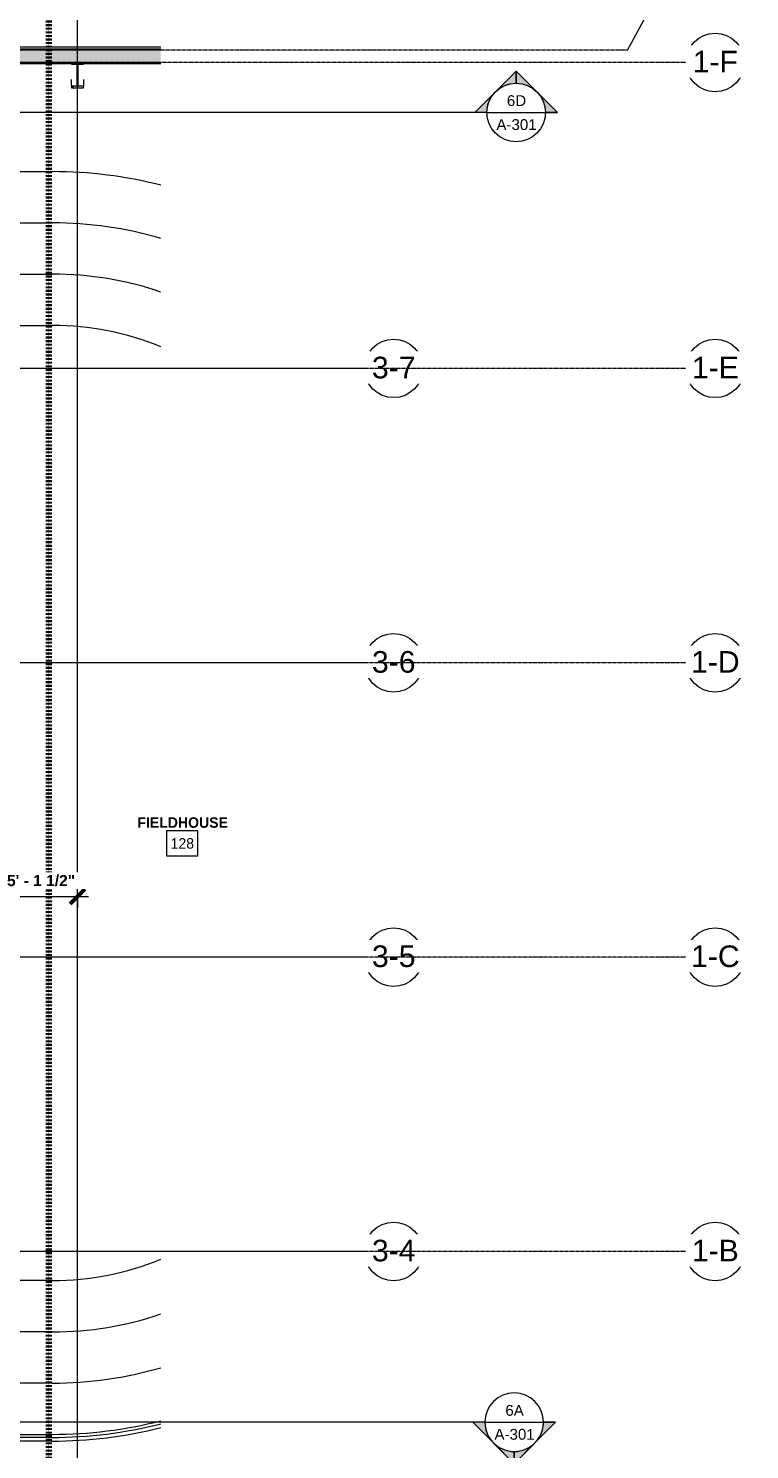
# Model space of a CAD drawing. Header units: inches. Extents: x 21592 to 24810, y -23179 to -20467.
# Drawn here: x 24204 to 24795, y -22271 to -21106 of the extents above; entities that cross this region are included whole.
import ezdxf

# ---------------------------------------------------------------- set-up
doc = ezdxf.new("R2010")
doc.units = ezdxf.units.IN
doc.header["$MEASUREMENT"] = 0
doc.linetypes.add('Dash', pattern=[0.25, 0.125, -0.125])
doc.linetypes.add('Grid Line 1_2_', pattern=[0.875, 0.5, -0.125, 0.125, -0.125])
for name, color, linetype, lineweight in [('A-ANNO-DIMS', 211, 'Continuous', 9), ('A-ANNO-DIMS-96', 211, 'Continuous', 9), ('A-ANNO-MATC', 214, 'Dash', 140), ('A-AREA-IDEN', 2, 'Continuous', 9), ('A-FLOR', 192, 'Continuous', 20), ('A-FLOR-HRAL', 11, 'Continuous', 20), ('A-FLOR-OTLN', 90, 'Continuous', 140), ('A-WALL', 113, 'Continuous', 20), ('A-WALL-PATT', 111, 'Continuous', 50), ('G-ANNO-SYMB', 111, 'Continuous', 9), ('S-BEAM', 12, 'Continuous', 20), ('S-GRID', 1, 'Continuous', 9), ('S-GRID-IDEN', 1, 'Continuous', 9)]:
    doc.layers.add(name, color=color, linetype=linetype, lineweight=lineweight)
doc.styles.add('Arial', font='arial.ttf', dxfattribs={"height": 17.703593})
doc.styles.add('Arial_1', font='arial.ttf', dxfattribs={"height": 8.851796})
doc.styles.add('Arial_B', font='arialbd.ttf', dxfattribs={"height": 9.132806})
doc.styles.add('Century Gothic', font='GOTHIC.TTF', dxfattribs={"height": 8.622671})
doc.styles.add('Century Gothic_B', font='GOTHICB.TTF', dxfattribs={"height": 8.616719})
doc.dimstyles.new('OD_Dimension_1', dxfattribs={"dimscale": 12, "dimtxt": 9, "dimasz": 1, "dimexe": 0.75, "dimexo": 0.5, "dimgap": 0.5, "dimtad": 1, "dimdec": 4, "dimrnd": 0.0625, "dimzin": 3, "dimdsep": 46, "dimlunit": 4, "dimtxsty": 'Arial_B', "dimblk1": 'OBLIQUE', "dimblk2": 'OBLIQUE', "dimsah": 1, "dimcen": 0.09, "dimdle": 0.75, "dimazin": 0, "dimtfac": 1, "dimtdec": 4, "dimtix": 1, "dimtmove": 0, "dimatfit": 3, "dimfxl": 1, "dimtvp": 1, "dimtfill": 1, "dimfrac": 2, "dimtolj": 1, "dimtzin": 0, "dimlwd": 13, "dimlwe": 13, "dimarcsym": 2})
pattern_1 = [(225, (24243.89, -22360.053), (9.503515, -9.503515), []), (225, (24243.89, -22374.453), (9.503515, -9.503515), [])]

# ---------------------------------------------------------------- blocks, each defined once
blk = doc.blocks.new('Top Rail Type - Top Rail_Internal_-939601-Enlarged First Floor Plan _West_')
at = {"layer": 'A-FLOR-HRAL', "color": 43, "lineweight": 13}
for p, q in [((23084.4, -21157.7), (23087.4, -21157.7)), ((23084.4, -21253.7), (23084.4, -21157.7)), ((23087.4, -21255.7), (23087.4, -21157.7)), ((22875.9, -21898.8), (22875.9, -21583.8)), ((22878.9, -21898.8), (22878.9, -21583.8)), ((24222.8, -22261.3), (23241.4, -22261.3)), ((24222.8, -22264.3), (23241.4, -22264.3))]:
    blk.add_line(p, q, dxfattribs=at)
for centre, radius, start, end in [((23241.4, -21583.8), 365.5, 115.441, 180), ((23241.4, -21583.8), 362.5, 115.1373, 180), ((23241.4, -21898.8), 365.5, 180, 270), ((23241.4, -21898.8), 362.5, 180, 270), ((24222.8, -21898.8), 362.5, 270, 284.2842), ((24222.8, -21898.8), 365.5, 270, 284.163)]:
    blk.add_arc(centre, radius, start, end, dxfattribs=at)
blk = doc.blocks.new('columns and girder2 - one-1334686-Enlarged First Floor Plan _West_')
at = {"layer": 'S-BEAM', "lineweight": 9}
h = blk.add_hatch(dxfattribs=at)
h.set_pattern_fill('FP_20', color=8, style=0, pattern_type=2)
h.set_pattern_definition(pattern_1)
h.paths.add_polyline_path([(-5, -0.5), (-5, -2), (5, -2), (5, -0.5)], flags=0)
h.paths.add_polyline_path([(-5, -17), (-5, -18.5), (5, -18.5), (5, -17)], flags=0)
h.paths.add_polyline_path([(5, -1204.9), (-5, -1204.9), (-5, -1206.4), (5, -1206.4)], flags=0)
h.paths.add_polyline_path([(5, -1224.3), (-5, -1224.3), (-5, -1225), (5, -1225)], flags=0)
h = blk.add_hatch(dxfattribs=at)
h.set_pattern_fill('FP_20', color=8, style=0, pattern_type=2)
h.set_pattern_definition(pattern_1)
h.paths.add_polyline_path([(0.6, -2), (-0.6, -2), (-0.6, -17), (0.6, -17)], flags=0)
h.paths.add_polyline_path([(-0.6, -1206.4), (-0.6, -1224.3), (0.6, -1224.3), (0.6, -1206.4)], flags=0)
at = {"layer": 'S-BEAM', "color": 7}
for p, q in [((5, -1204.9), (-5, -1204.9)), ((-5, -1204.9), (-5, -1206.4)), ((-5, -1206.4), (5, -1206.4)), ((0.6, -1206.4), (-0.6, -1206.4)), ((-0.6, -1206.4), (-0.6, -1224.3)), ((0.6, -1224.3), (0.6, -1206.4)), ((5, -1206.4), (5, -1204.9)), ((5, -1224.3), (-5, -1224.3)), ((-5, -1224.3), (-5, -1225)), ((-0.6, -1224.3), (0.6, -1224.3)), ((5, -1225), (5, -1224.3))]:
    blk.add_line(p, q, dxfattribs=at)
at = {"layer": 'S-BEAM', "color": 43, "lineweight": 13}
for p, q in [((-5, -1211.9), (-5, -1206.4)), ((5, -1206.4), (5, -1211.9))]:
    blk.add_line(p, q, dxfattribs=at)
blk = doc.blocks.new('Grid - Grid Head - Circle-14747-Enlarged First Floor Plan _West_')
at = {"layer": 'S-GRID-IDEN'}
blk.add_circle((0, 0), 0.25, dxfattribs=at)
blk = doc.blocks.new('Section - Section Head - Filled-1526-Enlarged First Floor Plan _West_')
at = {"layer": 'G-ANNO-SYMB'}
h = blk.add_hatch(color=256, dxfattribs=at)
edge = h.paths.add_edge_path(flags=0)
edge.add_line((-0.427, 0.177), (-0.25, 0.354))
edge.add_line((-0.25, 0.354), (-0.25, 0.25))
edge.add_arc((-0.25, 0), 0.25, 90, 135)
h = blk.add_hatch(color=256, dxfattribs=at)
edge = h.paths.add_edge_path(flags=0)
edge.add_arc((-0.25, 0), 0.25, 45, 90)
edge.add_line((-0.25, 0.25), (-0.25, 0.354))
edge.add_line((-0.25, 0.354), (-0.073, 0.177))
h = blk.add_hatch(color=256, dxfattribs=at)
edge = h.paths.add_edge_path(flags=0)
edge.add_arc((-0.25, 0), 0.25, 137.9216, 180)
edge.add_line((-0.5, 0), (-0.604, 0))
edge.add_line((-0.604, 0), (-0.436, 0.168))
h = blk.add_hatch(color=256, dxfattribs=at)
edge = h.paths.add_edge_path(flags=0)
edge.add_line((-0.064, 0.168), (0.104, 0))
edge.add_line((0.104, 0), (0, 0))
edge.add_arc((-0.25, 0), 0.25, 0, 42.0784)
for p, q in [((-0.25, 0.354), (-0.604, 0)), ((-0.25, 0.354), (-0.427, 0.177)), ((-0.25, 0.354), (0.104, 0)), ((-0.25, 0.25), (-0.25, 0.354)), ((-0.073, 0.177), (-0.25, 0.354)), ((-0.25, 0.354), (-0.25, 0.25)), ((-0.436, 0.168), (-0.604, 0)), ((0.104, 0), (-0.064, 0.168)), ((-0.604, 0), (-0.5, 0)), ((0, 0), (0.104, 0)), ((-0.5, 0), (-0.604, 0)), ((0, 0), (0.104, 0))]:
    blk.add_line(p, q, dxfattribs=at)
for start, end in [(360, 180), (90, 135), (45, 90), (137.9216, 180), (0, 42.0784), (180, 360)]:
    blk.add_arc((-0.25, 0), 0.25, start, end, dxfattribs=at)
blk = doc.blocks.new('DIMBLOCK48-Enlarged First Floor Plan _West_')
at = {"layer": 'A-ANNO-DIMS-96', "lineweight": 50}
for p, q in [((24182.4, -21818), (24188.4, -21812)), ((24243.9, -21818), (24249.9, -21812)), ((24182.4, -21818), (24176.4, -21824)), ((24243.9, -21818), (24237.9, -21824))]:
    blk.add_line(p, q, dxfattribs=at)
at = {"layer": 'A-ANNO-DIMS-96', "lineweight": 13}
for p, q in [((24182.4, -21815.5), (24182.4, -21827)), ((24182.4, -21818), (24182.4, -21815.5)), ((24243.9, -21815.5), (24243.9, -21827)), ((24243.9, -21818), (24243.9, -21815.5)), ((24182.4, -21818), (24252.9, -21818))]:
    blk.add_line(p, q, dxfattribs=at)
at = {"layer": 'A-ANNO-DIMS-96', "color": 0, "lineweight": 13, "insert": (24186.1, -21800.3), "char_height": 9.133, "width": 64.971, "attachment_point": 1, "line_spacing_factor": 0.938532, "style": 'Arial_B', "bg_fill": 3, "box_fill_scale": 1.25, "bg_fill_color": 0, "bg_fill_transparency": 0}
blk.add_mtext('5\' - 1 1/2"', dxfattribs=at)
blk = doc.blocks.new('_Oblique')
at = {"color": 0, "linetype": 'ByBlock', "lineweight": -2}
blk.add_line((-0.5, -0.5), (0.5, 0.5), dxfattribs=at)

msp = doc.modelspace()

# ---------------------------------------------------------------- hatches: boundary and pattern name
at = {"layer": 'A-WALL-PATT', "lineweight": 9}
h = msp.add_hatch(dxfattribs=at)
h.set_pattern_fill('FP_7', color=8, style=0, pattern_type=2)
h.set_pattern_definition([(161.57, (0.48, 0.48), (-3.839953776, -1.544e-05), [0, -27.322, 3.034, 0]), (18.43, (-0.48, 0.48), (-3.839953776, 1.544e-05), [0, -27.322, 3.034, 0]), (108.43, (0.48, 0.48), (1.919622, -9.60052459), [9.106, -21.25]), (71.57, (-0.48, 0.48), (1.919622, 9.60052459), [9.106, -21.25])])
h.paths.add_polyline_path([(22783.89023, -21134.30281), (22847.01523, -21134.30281), (22847.01523, -21128.42781), (22847.76523, -21128.42781), (22847.76523, -21124.30281), (22781.39023, -21124.30281), (22781.39023, -21134.30281), (22782.39023, -21134.30281)], flags=0)
h.paths.add_polyline_path([(23073.51523, -21134.30281), (24312.22821, -21134.30281), (24312.22821, -21124.30281), (23072.76523, -21124.30281), (23072.76523, -21128.42781), (23073.51523, -21128.42781)], flags=0)
h.paths.add_polyline_path([(22928.01523, -21134.30281), (22928.01523, -21128.42781), (22928.76523, -21128.42781), (22928.76523, -21124.30281), (22919.76523, -21124.30281), (22919.76523, -21128.42781), (22920.51523, -21128.42781), (22920.51523, -21134.30281)], flags=0)
h = msp.add_hatch(dxfattribs=at)
h.set_pattern_fill('FP_10', color=8, style=0, pattern_type=2)
h.set_pattern_definition([(0, (0, 0), (0, 12), []), (90, (0, 0), (-12, 7e-16), [])])
h.paths.add_polyline_path([(22782.39023, -21124.30281), (22847.76523, -21124.30281), (22847.76523, -21123.30281), (22782.39023, -21123.30281)], flags=0)
h.paths.add_polyline_path([(23719.28357, -21124.30281), (24312.22821, -21124.30281), (24312.22821, -21123.30281), (23072.76523, -21123.30281), (23072.76523, -21124.30281), (23645.16549, -21124.30281)], flags=0)
h.paths.add_polyline_path([(22919.76523, -21124.30281), (22928.76523, -21124.30281), (22928.76523, -21123.30281), (22919.76523, -21123.30281)], flags=0)

# ---------------------------------------------------------------- linework, layer by layer
at = {"layer": 'A-ANNO-MATC', "color": 163}
msp.add_line((24220.4473, -20466.80665), (24220.4473, -23129.8711), dxfattribs=at)
at = {"layer": 'A-AREA-IDEN', "flags": 128}
msp.add_lwpolyline([(24317.0032, -21764.006), (24317.0032, -21784.57743), (24342.7132, -21784.57743), (24342.7132, -21764.006)], close=True, dxfattribs=at)
at = {"layer": 'A-FLOR', "color": 43, "lineweight": 13}
msp.add_line((23241.38923, -22258.77996), (24223.42117, -22258.77996), dxfattribs=at)
msp.add_arc((24223.42117, -21898.77996), 360, 270, 284.2828739, dxfattribs=at)
at = {"layer": 'A-FLOR-OTLN', "color": 43, "lineweight": 13}
for p, q in [((23241.38923, -21223.8101), (24223.42117, -21223.8101)), ((23241.38923, -21265.8101), (24223.42117, -21265.8101)), ((23241.38923, -21307.8101), (24223.42117, -21307.8101)), ((23241.38923, -21349.8101), (24223.42117, -21349.8101)), ((24223.42117, -22132.77996), (23241.38923, -22132.77996)), ((24223.42117, -22174.77996), (23241.38923, -22174.77996)), ((24223.42117, -22216.77996), (23241.38923, -22216.77996))]:
    msp.add_line(p, q, dxfattribs=at)
for centre, radius, start, end in [((24223.42117, -21583.8101), 360, 75.7157255, 90), ((24223.42117, -21583.8101), 318, 73.78146286, 90), ((24223.42117, -21583.8101), 276, 71.22526649, 90), ((24223.42117, -21583.8101), 234, 67.6907955, 90), ((24223.42117, -21898.77996), 234, 270, 292.3092045), ((24223.42117, -21898.77996), 276, 270, 288.77473351), ((24223.42117, -21898.77996), 318, 270, 286.21853714), ((24223.42117, -21898.77996), 360, 270, 284.2842745)]:
    msp.add_arc(centre, radius, start, end, dxfattribs=at)
at = {"layer": 'A-WALL', "color": 7}
for p, q in [((24312.22821, -21121.80281), (23072.76523, -21121.80281)), ((24312.22821, -21123.30281), (23072.76523, -21123.30281)), ((24312.22821, -21124.30281), (23072.76523, -21124.30281)), ((23072.76523, -21135.05281), (24312.22821, -21135.05281)), ((23073.51523, -21134.30281), (24312.22821, -21134.30281))]:
    msp.add_line(p, q, dxfattribs=at)
at = {"layer": 'G-ANNO-SYMB'}
for p, q in [((24579.57542, -21175.34566), (22772.63634, -21175.34566)), ((24579.57542, -21175.34566), (24627.57542, -21175.34566)), ((24577.98286, -22248.83309), (22003.89418, -22248.83309)), ((24577.98286, -22248.83309), (24625.98286, -22248.83309))]:
    msp.add_line(p, q, dxfattribs=at)
at = {"layer": 'S-GRID', "linetype": 'Grid Line 1_2_'}
for p, q in [((24243.89023, -23071.83025), (24243.89023, -20713.12653)), ((24243.89023, -23130.6211), (24243.89023, -20902.42781)), ((24694.78907, -21124.30281), (22748.01523, -21124.30281))]:
    msp.add_line(p, q, dxfattribs=at)
at = {"layer": 'S-GRID'}
msp.add_line((24694.78907, -21124.30281), (24719.65583, -21078.526), dxfattribs=at)

# ---------------------------------------------------------------- block references
at = {"layer": 'A-FLOR-HRAL', "color": 43, "lineweight": 13}
msp.add_blockref('Top Rail Type - Top Rail_Internal_-939601-Enlarged First Floor Plan _West_', (0, 0), dxfattribs=at)
at = {"layer": 'G-ANNO-SYMB', "extrusion": (0, 0, -1), "xscale": 95.99999999999994, "yscale": 95.99999999999994, "zscale": 95.99999999999994}
msp.add_blockref('Section - Section Head - Filled-1526-Enlarged First Floor Plan _West_', (-24579.57542, -21175.34566), dxfattribs=at)
at = {"layer": 'G-ANNO-SYMB', "xscale": 95.99999999999994, "yscale": 95.99999999999994, "zscale": 95.99999999999994, "rotation": 180}
msp.add_blockref('Section - Section Head - Filled-1526-Enlarged First Floor Plan _West_', (24577.98286, -22248.83309), dxfattribs=at)
at = {"layer": 'S-BEAM', "color": 43, "lineweight": 13, "rotation": 180}
msp.add_blockref('columns and girder2 - one-1334686-Enlarged First Floor Plan _West_', (24243.89023, -22360.05281), dxfattribs=at)
at = {"layer": 'S-GRID-IDEN', "xscale": 95.99999999999994, "yscale": 95.99999999999994, "zscale": 95.99999999999994}
for p, rotation in [((24766.78907, -21134.30281), 89.99999999999977), ((24503.10753, -21385.05281), 89.99999999999984), ((24766.78907, -21385.05281), 89.9999999999998), ((24503.10753, -21626.30281), 89.99999999999984), ((24766.78907, -21626.30281), 89.9999999999998), ((24503.10753, -21867.55281), 89.99999999999984), ((24766.78907, -21867.55281), 89.9999999999998), ((24503.10753, -22108.80281), 89.99999999999984), ((24766.78907, -22108.80281), 89.9999999999998)]:
    msp.add_blockref('Grid - Grid Head - Circle-14747-Enlarged First Floor Plan _West_', p, dxfattribs=dict(at, rotation=rotation))

# ---------------------------------------------------------------- texts
at = {"layer": 'A-AREA-IDEN', "attachment_point": 2}
for s, insert, char_height, width, line_spacing_factor, style in [('FIELDHOUSE', (24330.14423, -21752.98212), 8.616719, 80.676, 0.984796, 'Century Gothic_B'), ('128', (24329.8582, -21770.09761), 8.622671, 23.652, 0.984117, 'Century Gothic')]:
    msp.add_mtext(s, dxfattribs=dict(at, insert=insert, char_height=char_height, width=width, line_spacing_factor=line_spacing_factor, style=style))
at = {"layer": 'G-ANNO-SYMB', "char_height": 8.851796, "attachment_point": 2, "line_spacing_factor": 0.938532, "style": 'Arial_1'}
for s, insert, width in [('6D', (24603.88279, -21161.17654), 18.792), ('A-301', (24603.88279, -21180.81278), 39.312), ('6A', (24602.29023, -22234.66396), 18.036), ('A-301', (24602.29023, -22254.30021), 39.312)]:
    msp.add_mtext(s, dxfattribs=dict(at, insert=insert, width=width))

# ---------------------------------------------------------------- next in the draw order: texts
at = {"layer": 'S-GRID-IDEN', "char_height": 17.703593, "attachment_point": 2, "line_spacing_factor": 0.938532, "style": 'Arial', "bg_fill": 3, "box_fill_scale": 1.25, "bg_fill_color": 0, "bg_fill_transparency": 0}
for s, insert, width in [('1-F', (24766.88657, -21124.77306), 44.064), ('3-7', (24503.20502, -21375.52306), 42.552), ('1-E', (24766.88657, -21375.52306), 45.792), ('3-6', (24503.20502, -21616.77306), 42.552), ('1-D', (24766.88657, -21616.77306), 47.304), ('3-5', (24503.20502, -21858.02306), 42.552), ('1-C', (24766.88657, -21858.02306), 47.304), ('3-4', (24503.20502, -22099.27306), 42.552), ('1-B', (24766.88657, -22099.27306), 45.792)]:
    msp.add_mtext(s, dxfattribs=dict(at, insert=insert, width=width))

# ---------------------------------------------------------------- next in the draw order: dimensions: what is measured, and where the dimension line sits
at = {"layer": 'A-ANNO-DIMS', "lineweight": 13}
dim = msp.add_linear_dim(base=(24243.89023, -21818.00323), p1=(24182.4052, -21809.51795), p2=(24243.89023, -21809.51795), dimstyle='OD_Dimension_1', override={"dimpost": '<>', "dimfxl": 61.485028}, dxfattribs=at)
dim.commit()
dim.dimension.update_dxf_attribs({"geometry": 'DIMBLOCK48-Enlarged First Floor Plan _West_', "text_midpoint": (24213.14771, -21807.28108)})

# ---------------------------------------------------------------- next in the draw order: linework, layer by layer
at = {"layer": 'S-GRID', "linetype": 'Grid Line 1_2_'}
for p, q in [((24742.78907, -21134.30281), (22748.01523, -21134.30281)), ((24479.10753, -21385.05281), (21657.56096, -21385.05281)), ((24742.78907, -21385.05281), (21790.20666, -21385.05281)), ((24479.10753, -21626.30281), (21657.56096, -21626.30281)), ((24742.78907, -21626.30281), (21790.20666, -21626.30281)), ((24479.10753, -21867.55281), (21657.56096, -21867.55281)), ((24742.78907, -21867.55281), (21790.20666, -21867.55281)), ((24479.10753, -22108.80281), (21657.56096, -22108.80281)), ((24742.78907, -22108.80281), (21790.20666, -22108.80281))]:
    msp.add_line(p, q, dxfattribs=at)

doc.saveas('drawing.dxf')
